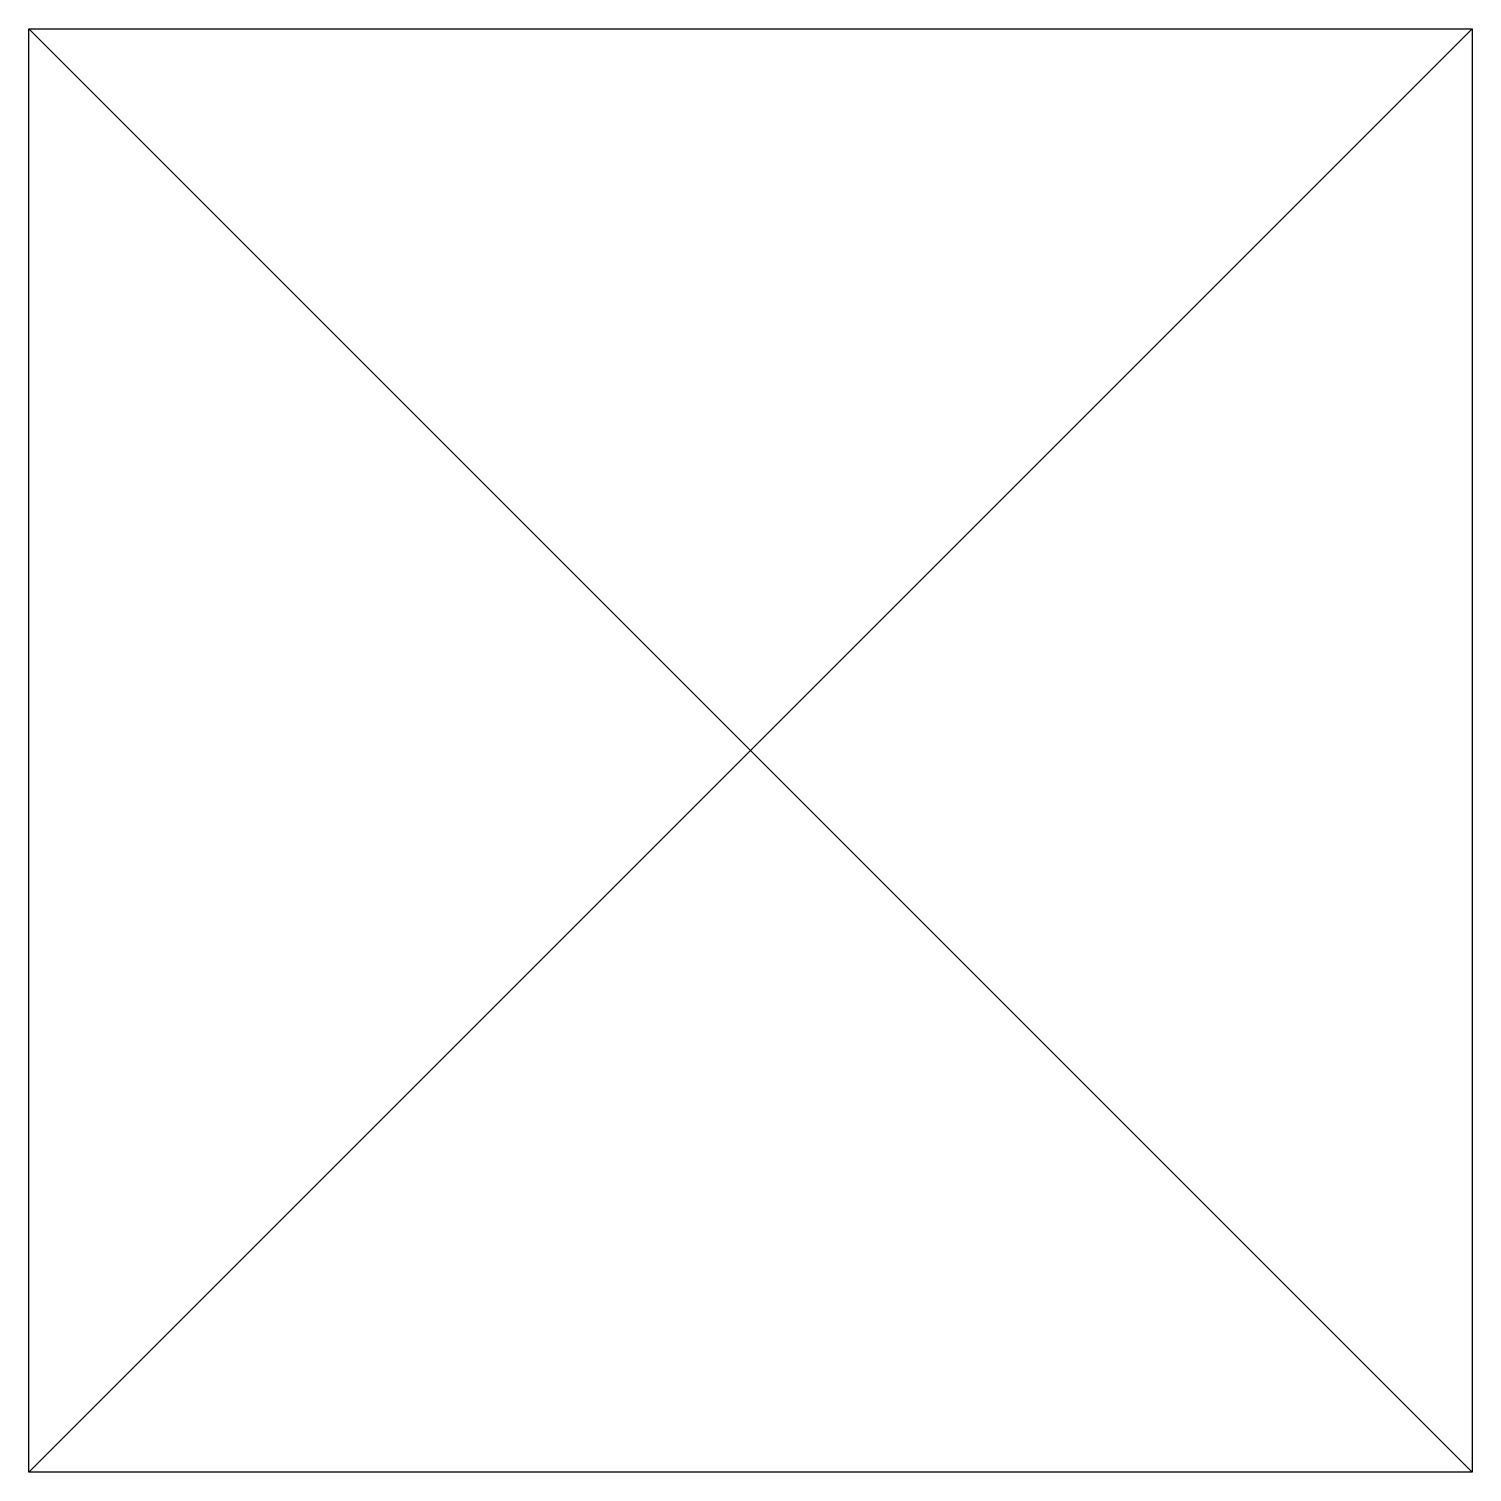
# Model space of a CAD drawing. Header units: millimetres. Extents: x -2 to 0, y 0 to 2.
import ezdxf

# ---------------------------------------------------------------- set-up
doc = ezdxf.new("R2010")
doc.units = ezdxf.units.MM
doc.layers.get('0').update_dxf_attribs({"color": 1, "lineweight": 25, "true_color": 0xff0000})

msp = doc.modelspace()

# ---------------------------------------------------------------- linework, layer by layer
at = {"color": 7, "true_color": 0xffffff}
for p, q in [((-2, 2), (0, 2)), ((-2, 0), (-2, 2)), ((-2, 2), (0, 0)), ((0, 2), (-2, 0)), ((0, 2), (0, 0)), ((0, 0), (-2, 0))]:
    msp.add_line(p, q, dxfattribs=at)

doc.saveas('drawing.dxf')
